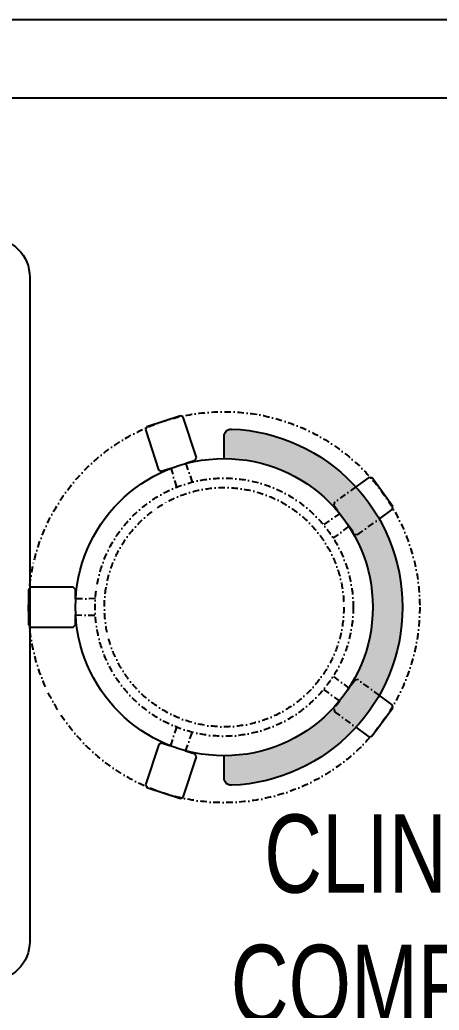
# Model space of a CAD drawing. Header units: feet. Extents: x 3040569 to 3051380, y -5725829 to -5707787.
# Drawn here: x 3043706 to 3044242, y -5714817 to -5713550 of the extents above; entities that cross this region are included whole.
import ezdxf

# ---------------------------------------------------------------- set-up
doc = ezdxf.new("R2010")
doc.units = ezdxf.units.FT
doc.header["$LTSCALE"] = 33
doc.header["$MEASUREMENT"] = 0
doc.linetypes.add('DASHDOT2', pattern=[0.5, 0.25, -0.125, 0, -0.125])
for name, color, linetype, lineweight in [('HATCH', 9, 'Continuous', 9), ('LENS-FURNITURE', 13, 'Continuous', 9), ('LENS-PARTITION', 21, 'Continuous', 25), ('LENS-TEXT', 31, 'Continuous', 5), ('LN-ELEVATION-1', 81, 'Continuous', 25)]:
    doc.layers.add(name, color=color, linetype=linetype, lineweight=lineweight)
doc.layers.add('PDF_Geometry', color=7, linetype='Continuous')
doc.styles.add('LK TXT', font='GILC____.TTF', dxfattribs={"height": 100})

# ---------------------------------------------------------------- blocks, each defined once
blk = doc.blocks.new('MOROTISED TABLE-TRIAL SET 950x600')
at = {"layer": 'PDF_Geometry', "lineweight": 25}
blk.add_lwpolyline([(415.5923622683621, 2.18279e-11), (550.0003704861738, 2.18279e-11, 0.4142524001247118), (599.9958994225599, 50.00260162355697), (599.9958994225599, 899.9973678589085, 0.4142518501714829), (550.0003704861738, 950.0000000000218), (50.00260613718999, 950.0000000000218, 0.4142929195148918), (4.605390131e-07, 899.9973678589085), (4.605390131e-07, 50.00260162355697, 0.414163635492108), (50.00260613718999, 2.18279e-11), (415.5923622683621, 2.18279e-11)], format="xyb", dxfattribs=at)
blk = doc.blocks.new('DR STOOL')
at = {"layer": 'HATCH'}
h = blk.add_hatch(dxfattribs=at)
h.set_pattern_fill('ANSI36', color=250, angle=-90.00000000000001)
h.set_pattern_definition([(315, (-227.8099174643867, 917.3997257252777), (6.173926083235043, -1.683798022700468), [7.9375, -1.587499999999999, 0, -1.587499999999999])])
edge = h.paths.add_edge_path()
edge.add_line((-190.0000000041909, 4.511094e-10), (-218.6899174675346, 4.511094e-10))
edge.add_arc((-218.6899174670689, 9.120000000388245), 9.119999999940092, 177.6119845363388, 269.9999999996136, ccw=False)
edge.add_arc((-1.8626451e-09, 3.565219e-10), 228.000000002257, 2.3880154632688004, 177.6119845367313, ccw=False)
edge.add_arc((218.6899174633436, 9.120000000497384), 9.120000000051716, -90.00000000034493, 2.3880154629299, ccw=False)
edge.add_line((218.6899174633436, 4.511094e-10), (190, 4.511094e-10))
edge.add_arc((-1.8626451e-09, 4.511094e-10), 190.000000001979, -1.27e-14, 180)
at = {"layer": 'LN-ELEVATION-1', "color": 1, "ltscale": 100}
for p, q in [((-128.6221585394814, 215.4841044476634), (-165.2704676063731, 189.0243927398114)), ((-124.7228340068832, 214.8545704018979), (-128.6221585394814, 215.4841044476634)), ((128.7014972954057, 215.5933048763618), (124.7553772013634, 214.9803744515593)), ((128.7014972954057, 215.5933048763618), (124.7553772013634, 214.9803744515593)), ((165.1911288509145, 188.915192311113), (128.7014972954057, 215.5933048763618)), ((165.1911288509145, 188.915192311113), (128.7014972954057, 215.5933048763618)), ((-112.6981821293011, 198.1996966340157), (-124.7228340068832, 214.8545704018979)), ((124.7553772013634, 214.9803744515593), (112.5488144652918, 198.2845540212292)), ((-165.2704676063731, 189.0243927398114), (-165.9069543029182, 185.0820035930228)), ((-165.9069543029182, 185.0820035930228), (-153.8003208162263, 168.3135803133482)), ((153.6734594982117, 168.4294150282658), (165.7973639420234, 185.0121775862135)), ((165.7973639420234, 185.0121775862135), (165.1911288509145, 188.915192311113)), ((165.7973639420234, 185.0121775862135), (165.1911288509145, 188.915192311113)), ((-191.2928382232785, -35.45407700946089), (-242.9550312487409, -52.24013893969095)), ((-187.9259491492994, -37.1695928365807), (-191.2928382232785, -35.45407700946089)), ((-184.1424400564283, -48.81403796559607), (-187.9259491492994, -37.1695928365807)), ((188.0651108901948, -36.96233201187715), (184.0504167033359, -49.19388854173303)), ((191.3981811110861, -35.27656588272658), (188.0651108901948, -36.96233201187715)), ((243.0100176925771, -52.21682526778022), (191.3981811110861, -35.27656588272658)), ((-242.9550312487409, -52.24013893969095), (-244.7482102331705, -55.75945052818861)), ((-244.7482102331705, -55.75945052818861), (-230.7800458371639, -98.74904560100549)), ((230.715890809428, -98.7280946081737), (244.8123673382215, -55.78040257930116)), ((244.8123673382215, -55.78040257930116), (243.0100176925771, -52.21682526778022)), ((-173.8639617776498, -80.4479453730819), (-177.8421125086024, -68.2044548037811)), ((177.6922140880488, -68.56540505095472), (173.8739495249465, -80.1985000452405)), ((-227.2218665438704, -100.5620286722478), (-175.5596735184081, -83.7759667420105)), ((-175.5596735184081, -83.7759667420105), (-173.8639617776498, -80.4479453730819)), ((173.8739495249465, -80.1985000452405), (175.5794035866856, -83.5704969359358)), ((175.5794035866856, -83.5704969359358), (227.1912401677109, -100.5107563209894)), ((-230.7800458371639, -98.74904560100549), (-227.2218665438704, -100.5620286722478)), ((227.1912401677109, -100.5107563209894), (230.715890809428, -98.7280946081737)), ((-22.72193054761737, -190.2142363802995), (-25.39390889601782, -192.886214728569)), ((-25.39390889601782, -192.886214728569), (-25.39390889601782, -247.2070584567482)), ((-10.47823652112856, -190.2142363802995), (-22.72193054761737, -190.2142363802995)), ((22.78362171910703, -190.2142363802995), (9.910054048988968, -190.2142363802995)), ((25.42475448176265, -192.8553691428751), (22.78362171910703, -190.2142363802995)), ((25.42475448176265, -247.1762128710543), (25.42475448176265, -192.8553691428751)), ((-25.39390889601782, -247.2070584567482), (-22.60096735274419, -250)), ((-22.60096735274419, -250), (22.60096735274419, -250)), ((22.60096735274419, -250), (25.42475448176265, -247.1762128710543))]:
    blk.add_line(p, q, dxfattribs=at)
at = {"layer": 'LN-ELEVATION-1', "linetype": 'DASHDOT2'}
for p, q in [((-92.92521573789418, 170.8129362839827), (-112.6981821293011, 198.1996966340157)), ((112.5488144652918, 198.2845540212292), (92.69529851106927, 171.1294289919315)), ((-153.8003208162263, 168.3135803133482), (-134.1093360339291, 141.0403694751003)), ((-103.4542870586738, 159.9154408004979), (-93.52748446213081, 167.0824927485227)), ((-93.52748446213081, 167.0824927485227), (-92.92521573789418, 170.8129362839827)), ((92.69529851106927, 171.1294289919315), (93.26858203159645, 167.4385604566923)), ((93.26858203159645, 167.4385604566923), (103.6608748426661, 159.8406005539291)), ((133.7372852512635, 141.1612321265929), (153.6734594982117, 168.4294150282658)), ((-88.15393704269081, 139.4771787207864), (-103.4542870586738, 159.9154408004979)), ((103.6608748426661, 159.8406005539291), (88.19885099539533, 139.4487815762331)), ((-134.1093360339291, 141.0403694751003), (-130.4219571123831, 140.4450534014686)), ((-130.4219571123831, 140.4450534014686), (-119.9844727469608, 147.9808124662595)), ((-119.9844727469608, 147.9808124662595), (-105.3687285655178, 126.9741353208374)), ((105.4096150295809, 126.94019481352), (120.1194891873747, 147.8074627162714)), ((120.1194891873747, 147.8074627162714), (130.0033113472163, 140.5812532722048)), ((130.0033113472163, 140.5812532722048), (133.7372852512635, 141.1612321265929)), ((-159.954806596972, -40.49024384317454), (-184.1424400564283, -48.81403796559607)), ((184.0504167033359, -49.19388854173303), (159.8786162491887, -40.79004861696012)), ((-177.8421125086024, -68.2044548037811), (-153.4148110738024, -60.73628028803068)), ((153.3006618716754, -61.02382378749462), (177.6922140880488, -68.56540505095472)), ((-10.92024635523557, -164.6382343793375), (-10.47823652112856, -190.2142363802995)), ((9.910054048988968, -190.2142363802995), (10.35584833659231, -164.674698740353))]:
    blk.add_line(p, q, dxfattribs=at)
at = {"layer": 'LN-ELEVATION-1', "color": 1, "ltscale": 100}
blk.add_lwpolyline([(-190.0000000023283, 0), (-218.6899174656719, 0, -0.4264743413925903), (-227.8019973598421, 9.5, -0.959166304662544), (227.8019973593764, 9.5, -0.4264743413925903), (218.6899174647406, 0), (190.0000000013969, 0)], format="xyb", dxfattribs=at)
at = {"layer": 'LN-ELEVATION-1', "linetype": 'DASHDOT2'}
for radius in [250, 165, 153]:
    blk.add_circle((0, 0), radius, dxfattribs=at)
at = {"layer": 'LN-ELEVATION-1', "color": 1, "ltscale": 100}
blk.add_circle((0, 0), 190, dxfattribs=at)

msp = doc.modelspace()

# ---------------------------------------------------------------- linework, layer by layer
at = {"layer": 'LENS-PARTITION'}
msp.add_lwpolyline([(3044718.702728777, -5713550.396535516), (3043118.702728776, -5713550.396535516), (3043118.702728776, -5713650.396535516), (3044718.702728777, -5713650.396535516)], close=True, dxfattribs=at)

# ---------------------------------------------------------------- block references
at = {"layer": 'LENS-FURNITURE', "xscale": -1, "rotation": 180}
msp.add_blockref('MOROTISED TABLE-TRIAL SET 950x600', (3043118.702728316, -5713829.338486623), dxfattribs=at)
at = {"layer": 'LENS-FURNITURE', "rotation": 270}
msp.add_blockref('DR STOOL', (3043967.270249973, -5714301.583282618), dxfattribs=at)

# ---------------------------------------------------------------- texts
at = {"layer": 'LENS-TEXT', "color": 0, "linetype": 'Continuous', "ltscale": 3, "insert": (3044231.943856452, -5714784.112473831), "char_height": 100, "attachment_point": 5, "style": 'LK TXT'}
msp.add_mtext_dynamic_manual_height_columns('CLINIC-2 COMPACT ROC- MINSIGN', width=730.5073781448633, gutter_width=0.9999999999999992, heights=[0], dxfattribs=at)

doc.saveas('drawing.dxf')
